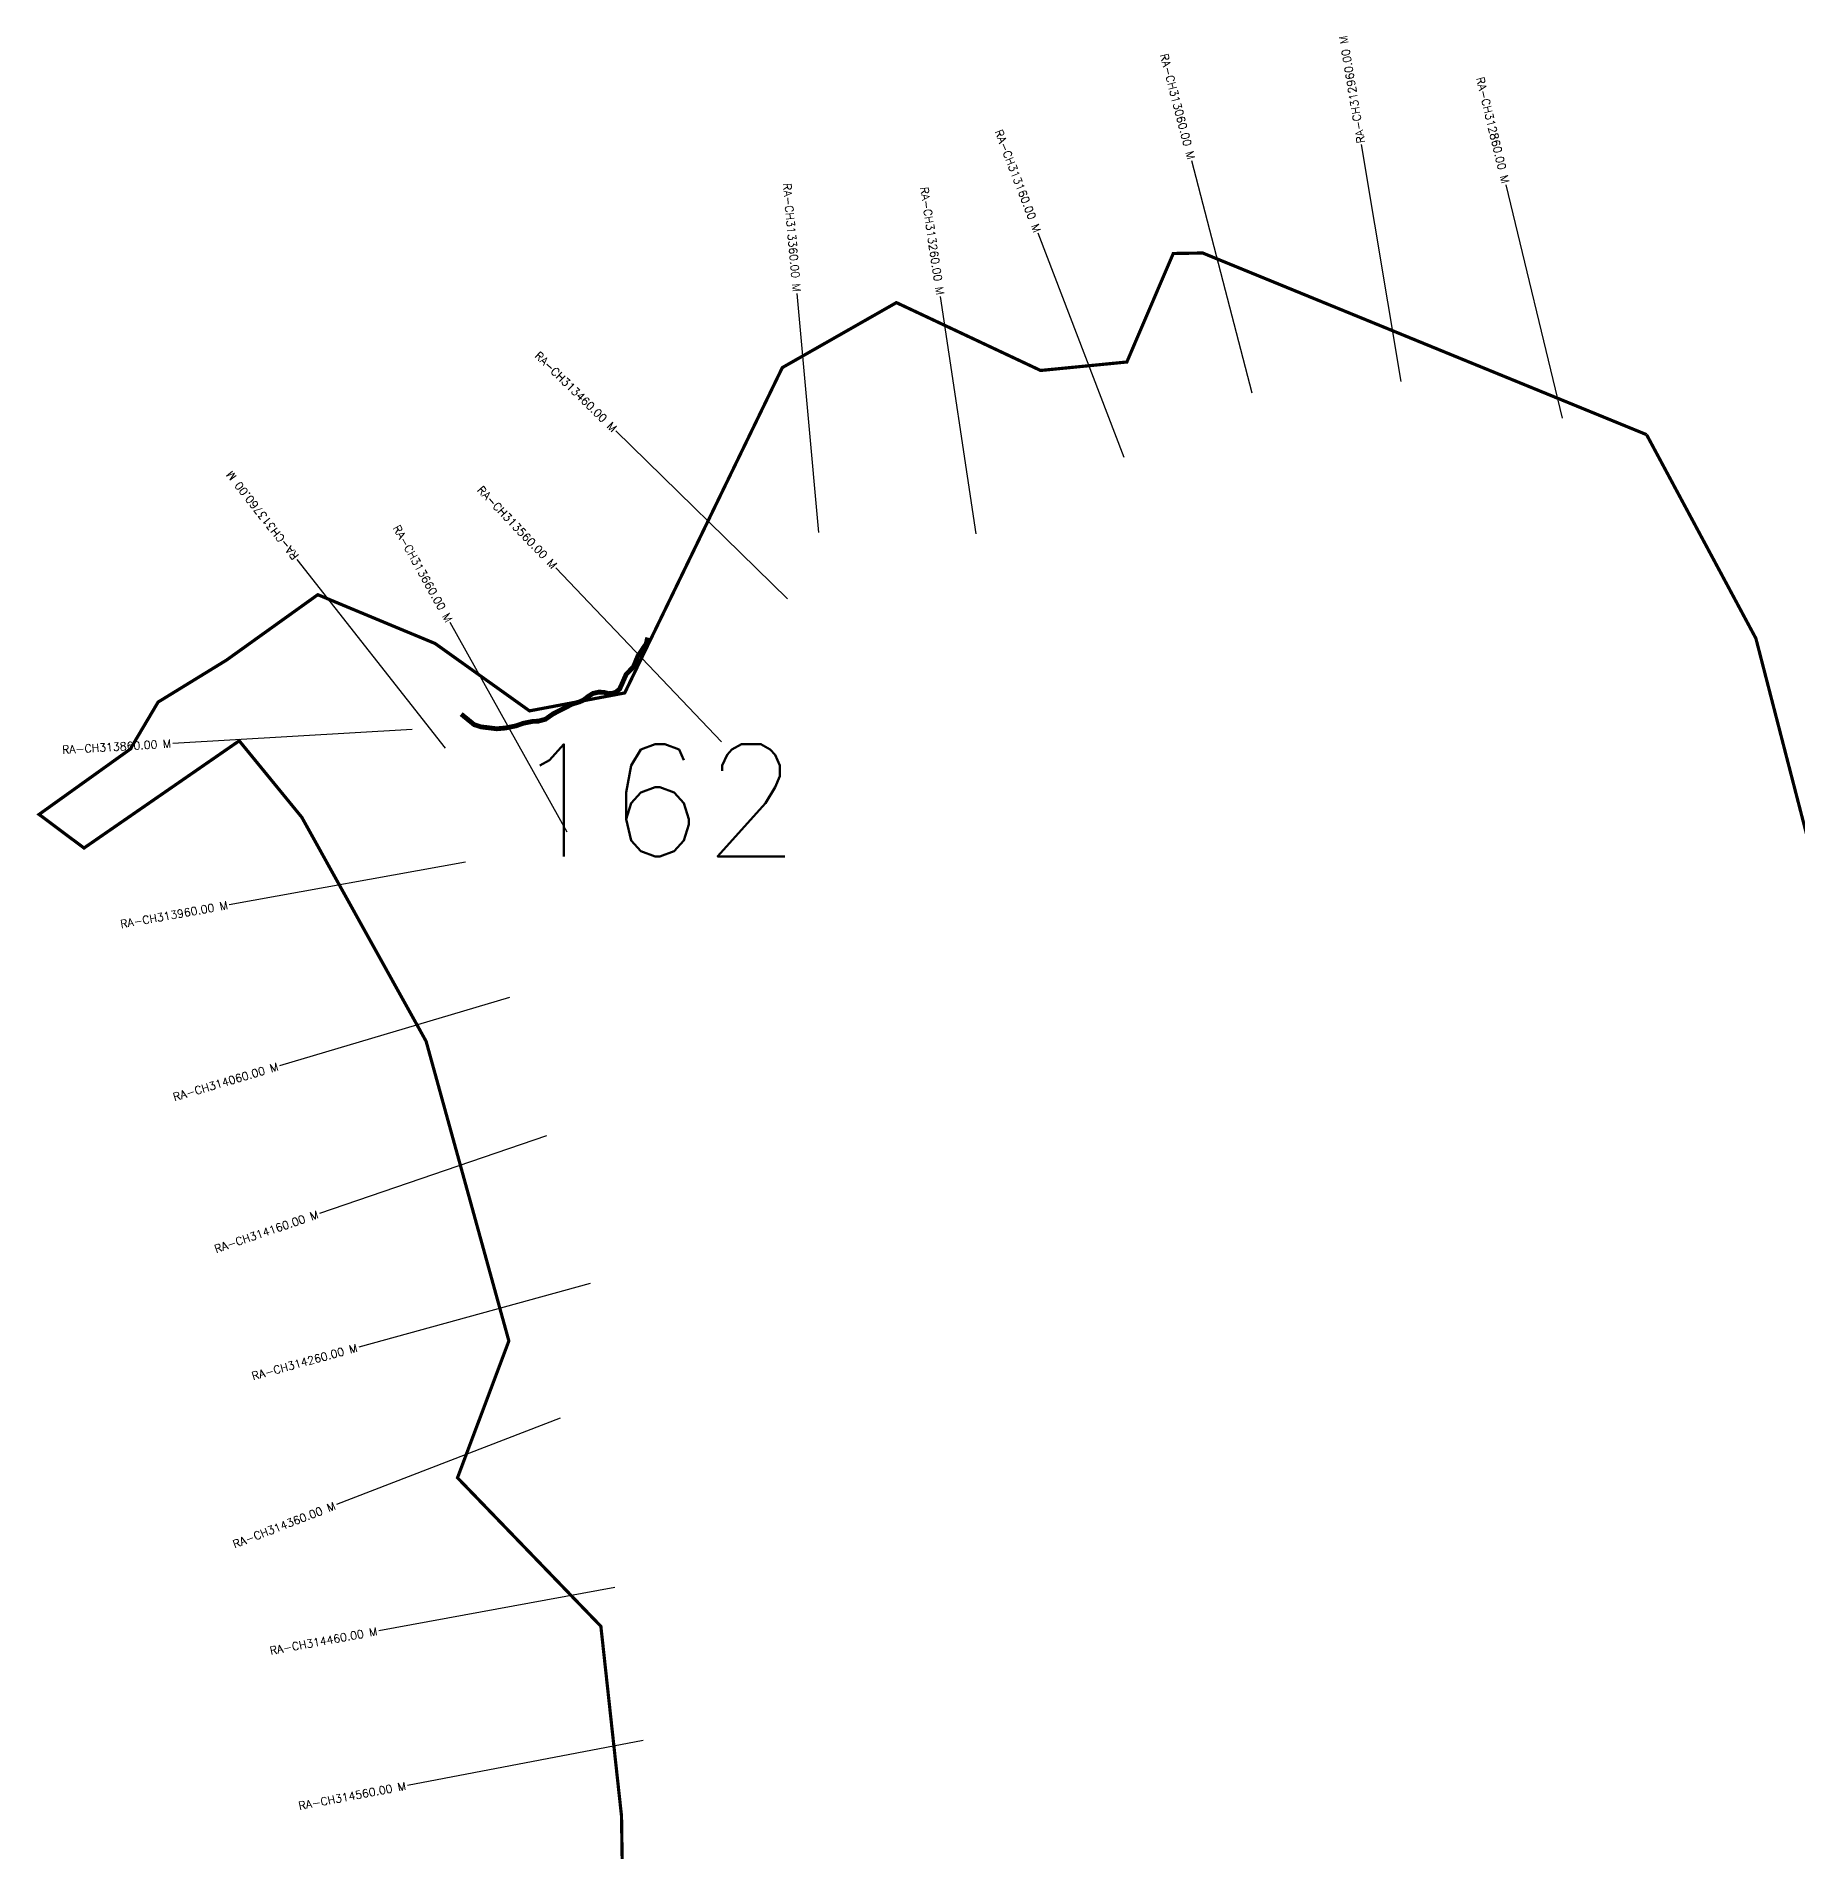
# Model space of a CAD drawing. Header units: metres. Extents: x 285220 to 287655, y 2002665 to 2006445.
# Drawn here: x 285220 to 286321, y 2005311 to 2006445 of the extents above; entities that cross this region are included whole.
import ezdxf
from ezdxf.enums import TextEntityAlignment as Align

# ---------------------------------------------------------------- set-up
doc = ezdxf.new("R2010")
doc.units = ezdxf.units.M
doc.header["$MEASUREMENT"] = 0
for name, color, linetype in [('CS', 134, 'Continuous'), ('CSMark', 6, 'Continuous'), ('NATURALLY PROTECTED', 3, 'Continuous')]:
    doc.layers.add(name, color=color, linetype=linetype)
doc.styles.get("Standard").update_dxf_attribs({"font": 'simplex.shx'})

msp = doc.modelspace()

# ---------------------------------------------------------------- linework, layer by layer
at = {"color": 6, "const_width": 2, "flags": 128}
for points in [[(285588.9, 2005113.8), (285585.7, 2005332.9), (285572.8, 2005451.5), (285483.2, 2005544.3), (285515.3, 2005629.8), (285463.6, 2005817), (285385.9, 2005957), (285346.8, 2006004.8), (285249.8, 2005937.8), (285221.7, 2005958.8), (285278.7, 2005999.6), (285296.1, 2006029), (285338.8, 2006055.2), (285395.9, 2006096.1), (285469.2, 2006065.6), (285528.2, 2006023.5), (285587.7, 2006034.7), (285686.2, 2006238), (285757.5, 2006278.6), (285847.6, 2006236.2), (285901.5, 2006241.5), (285930.5, 2006309.3), (285948.9, 2006309.6), (286226.3, 2006196.1)], [(286226.3, 2006196.1), (286294.6, 2006068.8), (286339.4, 2005895.6), (286373.7, 2005860.8), (286408.1, 2005837.5), (286534.1, 2005738.5), (286660.2, 2005639.6), (286694.6, 2005627.8), (286878.9, 2005603.4), (286959.2, 2005556.7), (287051.1, 2005509.9), (287142.9, 2005463.1), (287177.1, 2005405.2), (287210.2, 2005209.1), (287495.3, 2004803.5), (287517.4, 2004676.6), (287539.9, 2004595.7), (287619, 2004387.7), (287653.2, 2004341.3), (287595.2, 2004295.6), (287566.5, 2004239.2), (287444.1, 2004123.9)]]:
    msp.add_lwpolyline(points, dxfattribs=at)
at = {"layer": 'CS'}
for p, q in [((286072.9, 2006229.3), (286048.1, 2006377.3)), ((285979.9, 2006222), (285942.1, 2006367.2)), ((286173.8, 2006206.5), (286138.5, 2006352.3)), ((285899.9, 2006181.9), (285846, 2006321.9)), ((285709, 2006135), (285695.4, 2006284.4)), ((285807.3, 2006134.1), (285785, 2006282.5)), ((285689.5, 2006093.5), (285582.2, 2006198.4)), ((285475.6, 2006000.2), (285382.9, 2006118.1)), ((285648.1, 2006004.2), (285544.6, 2006112.8)), ((285551.8, 2005947.7), (285478.6, 2006078.7)), ((285454.9, 2006011.9), (285305.2, 2006003.2)), ((285488.3, 2005929), (285340.6, 2005902.4)), ((285515.8, 2005844.5), (285372, 2005801.7)), ((285538.9, 2005758), (285397, 2005709.4)), ((285566.1, 2005665.7), (285421.5, 2005626)), ((285547.4, 2005581.6), (285407.5, 2005527.5)), ((285581.5, 2005475.8), (285434, 2005448.6)), ((285599.3, 2005380.1), (285451.9, 2005352.1))]:
    msp.add_line(p, q, dxfattribs=at)
at = {"layer": 'NATURALLY PROTECTED', "const_width": 3, "flags": 128}
msp.add_lwpolyline([(285602.1, 2006069.3), (285601.8, 2006068.3), (285601.1, 2006065.3), (285599.3, 2006062.8), (285597.2, 2006059.6), (285596, 2006057.9), (285593.2, 2006051.1), (285588.6, 2006046.3), (285586, 2006040.4), (285584.5, 2006037.1), (285582, 2006035.1), (285579.7, 2006034.4), (285577.5, 2006034.3), (285575.8, 2006034.8), (285574.5, 2006035.1), (285571.5, 2006035.2), (285567.9, 2006034.4), (285565.1, 2006032.7), (285562, 2006030.3), (285559.7, 2006029.2), (285555, 2006027.8), (285550.5, 2006025.5), (285542.9, 2006021.6), (285538.2, 2006018.3), (285533.8, 2006017.1), (285530.1, 2006016.9), (285524.5, 2006015.8), (285519.6, 2006014.1), (285513.2, 2006012.8), (285507.7, 2006012.3), (285503.7, 2006012.8), (285497.9, 2006013.5), (285493.6, 2006014.9), (285489.3, 2006018.4), (285485.5, 2006021.5)], dxfattribs=at)

# ---------------------------------------------------------------- texts
at = {"insert": (285516.7, 2006002.6), "char_height": 70, "attachment_point": 1}
msp.add_mtext_dynamic_manual_height_columns('162', width=95.172, gutter_width=1, heights=[0], dxfattribs=at)
at = {"layer": 'CSMark'}
for s, rotation, p in [('RA-CH312960.00 M', 99.5492, (286047.9, 2006378.2)), ('RA-CH313760.00 M', 128.172, (285382.3, 2006118.9))]:
    msp.add_text(s, height=5, rotation=rotation, dxfattribs=at).set_placement(p, align=Align.MIDDLE_LEFT)
for s, rotation, p in [('RA-CH313060.00 M', 284.5999, (285941.8, 2006368.2)), ('RA-CH312860.00 M', 283.6175, (286138.2, 2006353.3)), ('RA-CH313160.00 M', 291.071, (285845.7, 2006322.8)), ('RA-CH313360.00 M', 275.2179, (285695.3, 2006285.4)), ('RA-CH313260.00 M', 278.5422, (285784.9, 2006283.5)), ('RA-CH313460.00 M', 315.6472, (285581.5, 2006199.1)), ('RA-CH313560.00 M', 313.6009, (285544, 2006113.5)), ('RA-CH313660.00 M', 299.205, (285478.1, 2006079.5)), ('RA-CH313860.00 M', 3.3289, (285304.2, 2006003.1)), ('RA-CH313960.00 M', 10.221, (285339.6, 2005902.2)), ('RA-CH314060.00 M', 16.5665, (285371, 2005801.4)), ('RA-CH314160.00 M', 18.8977, (285396, 2005709.1)), ('RA-CH314260.00 M', 15.3479, (285420.5, 2005625.7)), ('RA-CH314360.00 M', 21.1769, (285406.6, 2005527.1)), ('RA-CH314460.00 M', 10.4432, (285433, 2005448.5)), ('RA-CH314560.00 M', 10.752, (285450.9, 2005351.9))]:
    msp.add_text(s, height=5, rotation=rotation, dxfattribs=at).set_placement(p, align=Align.MIDDLE_RIGHT)

doc.saveas('drawing.dxf')
